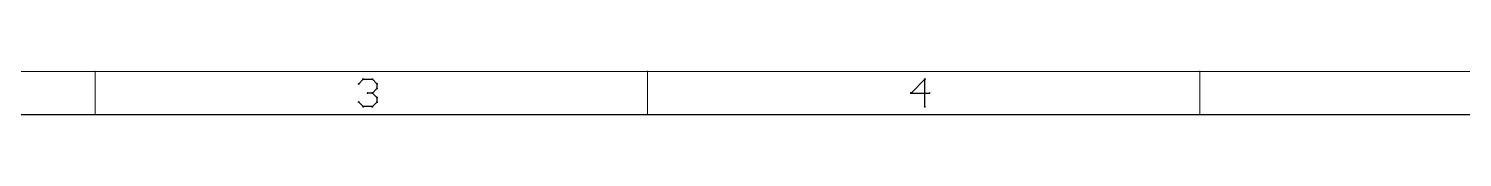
# Paper-space layout 'OUTPUT MODULE' of a CAD drawing. Header units: inches. Extents: x 0.9 to 16.5, y 0.5 to 10.7.
# Drawn here: x 4.645 to 9.609, y 0.499 to 0.651 of the extents above; entities that cross this region are included whole.
import ezdxf

# ---------------------------------------------------------------- set-up
doc = ezdxf.new("R2010")
doc.units = ezdxf.units.IN
doc.header["$MEASUREMENT"] = 0
doc.layers.add('97', color=94, linetype='Continuous')

psp = doc.layouts.new('OUTPUT MODULE')

# ---------------------------------------------------------------- linework, layer by layer
at = {"layer": '97', "lineweight": 18}
for p, q in [((1.05, 0.65), (16.35, 0.65)), ((4.875, 0.5), (4.875, 0.65)), ((6.7875, 0.5), (6.7875, 0.65)), ((8.7, 0.5), (8.7, 0.65))]:
    psp.add_line(p, q, dxfattribs=at)
at = {"layer": '97', "lineweight": 25}
for p, q in [((5.7879, 0.6067), (5.8037, 0.6225)), ((5.8037, 0.6225), (5.8354, 0.6225)), ((5.8354, 0.6225), (5.8512, 0.6067)), ((5.8512, 0.6067), (5.8512, 0.5908)), ((7.7479, 0.6225), (7.7004, 0.575)), ((7.7479, 0.5276), (7.7479, 0.6225)), ((5.8354, 0.575), (5.8196, 0.575)), ((5.8512, 0.5908), (5.8354, 0.575)), ((5.8354, 0.575), (5.8512, 0.5592)), ((5.8512, 0.5592), (5.8512, 0.5434)), ((7.7004, 0.575), (7.7637, 0.575)), ((0.9, 0.5), (16.5, 0.5)), ((5.8037, 0.5276), (5.7879, 0.5434)), ((5.8354, 0.5276), (5.8037, 0.5276)), ((5.8512, 0.5434), (5.8354, 0.5276))]:
    psp.add_line(p, q, dxfattribs=at)
at = {"layer": '97', "lineweight": 18}
for centre, radius, start, end in [((4.875, 0.65), 0.000984, 0, 180), ((6.7875, 0.65), 0.000984, 0, 180), ((8.7, 0.65), 0.000984, 0, 180), ((5.7879, 0.6067), 0.002, 135, 315), ((5.8037, 0.6225), 0.002, 90, 270), ((5.8037, 0.6225), 0.002, 315, 135), ((5.8354, 0.6225), 0.002, 44.9899, 224.9899), ((5.8354, 0.6225), 0.002, 270, 90), ((5.8512, 0.6067), 0.002, 0, 180), ((5.8512, 0.6067), 0.002, 224.9899, 44.9899), ((7.7479, 0.6225), 0.002, 0, 180), ((7.7479, 0.6225), 0.002, 315.0101, 135.0101), ((5.8196, 0.575), 0.002, 90, 270), ((5.8354, 0.575), 0.002, 45, 225), ((5.8354, 0.575), 0.002, 135, 315), ((5.8354, 0.575), 0.002, 270, 90), ((5.8512, 0.5908), 0.002, 180, 0), ((5.8512, 0.5592), 0.002, 0, 180), ((5.8512, 0.5908), 0.002, 315, 135), ((5.8512, 0.5592), 0.002, 224.9899, 44.9899), ((7.7004, 0.575), 0.002, 90, 270), ((7.7004, 0.575), 0.002, 134.9899, 314.9899), ((7.7637, 0.575), 0.002, 270, 90), ((4.875, 0.5), 0.000984, 180, 0), ((5.7879, 0.5434), 0.002, 45, 225), ((5.8037, 0.5276), 0.002, 90, 270), ((5.8037, 0.5276), 0.002, 225, 45), ((5.8354, 0.5276), 0.002, 135.0101, 315.0101), ((5.8354, 0.5276), 0.002, 270, 90), ((5.8512, 0.5434), 0.002, 180, 0), ((5.8512, 0.5434), 0.002, 315.0101, 135.0101), ((6.7875, 0.5), 0.000984, 180, 0), ((7.7479, 0.5276), 0.002, 180, 0), ((8.7, 0.5), 0.000984, 180, 0)]:
    psp.add_arc(centre, radius, start, end, dxfattribs=at)

doc.saveas('drawing.dxf')
